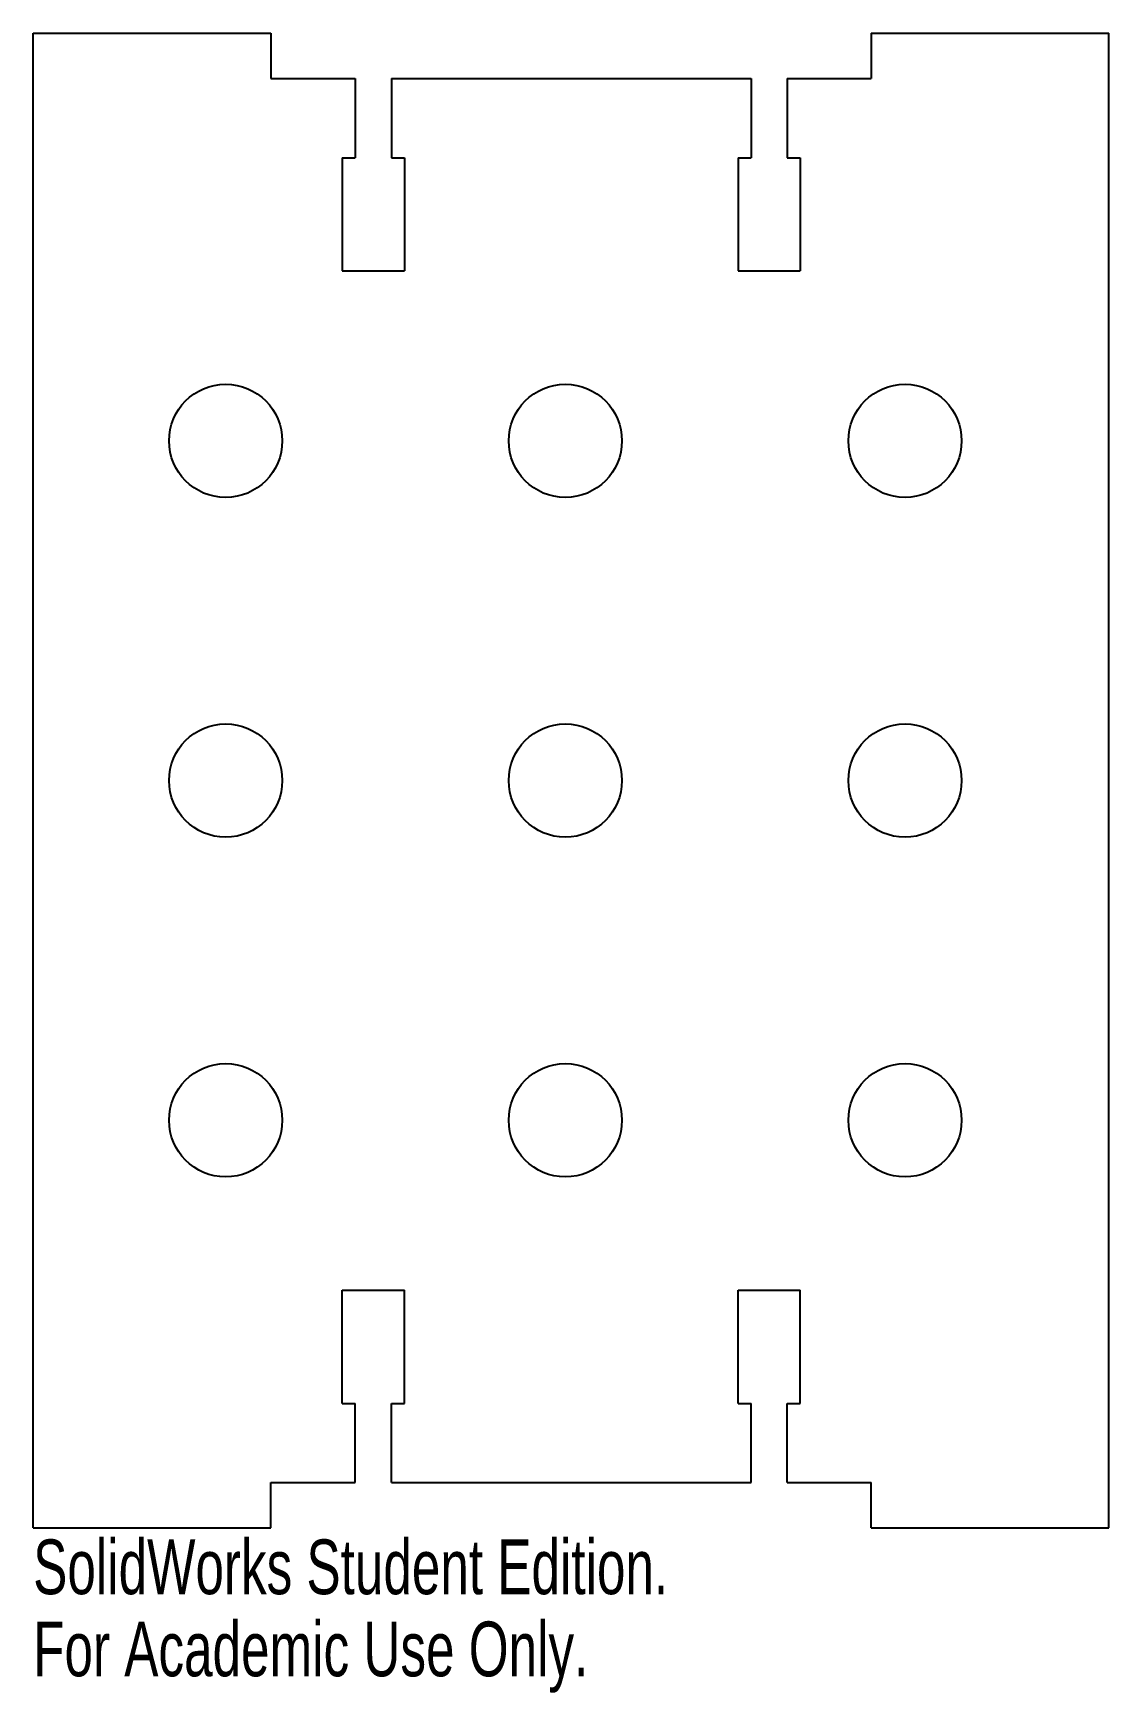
# Model space of a CAD drawing. Header units: millimetres. Extents: x -52 to 43, y -81 to 66.
import ezdxf

# ---------------------------------------------------------------- set-up
doc = ezdxf.new("R2010")
doc.units = ezdxf.units.MM
doc.styles.add('SLDTEXTSTYLE0', font='TXT', dxfattribs={"width": 0.7})

msp = doc.modelspace()

# ---------------------------------------------------------------- linework, layer by layer
at = {"color": 7, "linetype": 'Continuous'}
for p, q in [((-52, 66), (-31, 66)), ((-52, -66), (-52, 66)), ((-31, 66), (-31, 62)), ((22, 66), (22, 62)), ((22, 66), (43, 66)), ((43, -66), (43, 66)), ((-31, 62), (-23.55, 62)), ((-23.55, 62), (-23.55, 55)), ((-20.35, 62), (-20.35, 55)), ((-20.35, 62), (11.4, 62)), ((11.4, 62), (11.4, 55)), ((14.6, 62), (14.6, 55)), ((14.6, 62), (22, 62)), ((-24.7, 55), (-23.55, 55)), ((-24.7, 55), (-24.7, 45)), ((-20.35, 55), (-19.2, 55)), ((-19.2, 55), (-19.2, 45)), ((10.25, 55), (11.4, 55)), ((10.25, 55), (10.25, 45)), ((14.6, 55), (15.75, 55)), ((15.75, 55), (15.75, 45)), ((-24.7, 45), (-19.2, 45)), ((10.25, 45), (15.75, 45)), ((-24.7, -45), (-19.2, -45)), ((-24.7, -55), (-24.7, -45)), ((-19.2, -55), (-19.2, -45)), ((10.25, -45), (15.75, -45)), ((10.25, -55), (10.25, -45)), ((15.75, -55), (15.75, -45)), ((-24.7, -55), (-23.55, -55)), ((-23.55, -62), (-23.55, -55)), ((-20.35, -62), (-20.35, -55)), ((-20.35, -55), (-19.2, -55)), ((10.25, -55), (11.4, -55)), ((11.4, -62), (11.4, -55)), ((14.6, -62), (14.6, -55)), ((14.6, -55), (15.75, -55)), ((-31, -62), (-23.55, -62)), ((-31, -66), (-31, -62)), ((-20.35, -62), (11.4, -62)), ((14.6, -62), (22, -62)), ((22, -66), (22, -62)), ((-52, -66), (-31, -66)), ((22, -66), (43, -66))]:
    msp.add_line(p, q, dxfattribs=at)
for centre in [(-35, 30), (-5, 30), (25, 30), (-35, 0), (-5, 0), (25, 0), (-35, -30), (-5, -30), (25, -30)]:
    msp.add_circle(centre, 5, dxfattribs=at)

# ---------------------------------------------------------------- texts
at = {"color": 7, "linetype": 'Continuous', "char_height": 4.8336, "attachment_point": 1, "style": 'SLDTEXTSTYLE0'}
for s, insert in [('SolidWorks Student Edition.', (-52, -67.02)), ('For Academic Use Only.', (-52, -74.27))]:
    msp.add_mtext(s, dxfattribs=dict(at, insert=insert))

doc.saveas('drawing.dxf')
